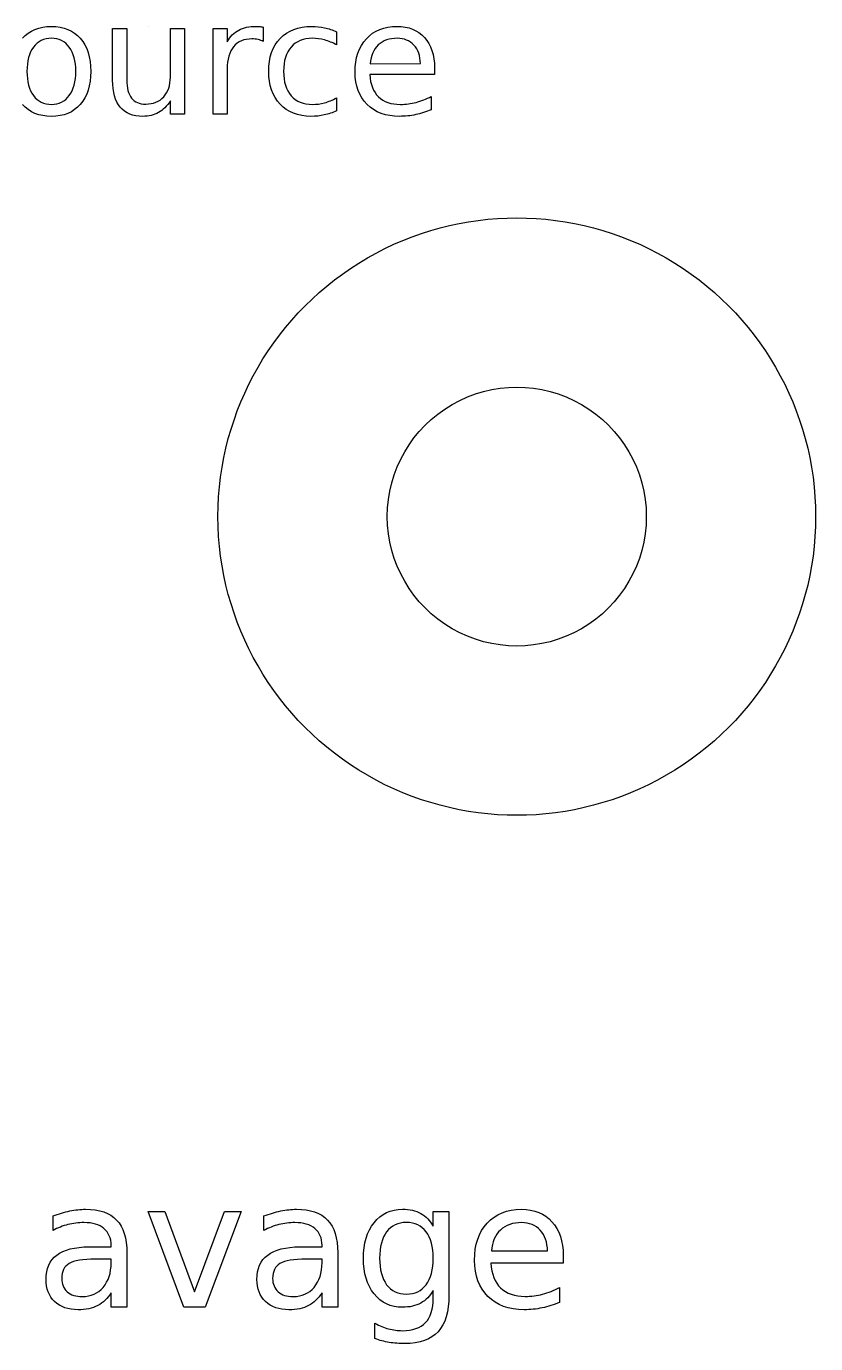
# Model space of a CAD drawing. Extents: x 5 to 967, y 5 to 440.
# Drawn here: x 810.39 to 818.01, y 263.1 to 275.82 of the extents above; entities that cross this region are included whole.
import ezdxf

# ---------------------------------------------------------------- set-up
doc = ezdxf.new("R2010")
doc.units = 0
doc.layers.get('0').update_dxf_attribs({"linetype": 'CONTINUOUS'})

msp = doc.modelspace()

# ---------------------------------------------------------------- linework, layer by layer
at = {"color": 3}
for p, q in [((810.628634, 275.821864), (810.628634, 275.821864)), ((811.219062, 275.300898), (811.219062, 275.801912)), ((811.219062, 275.801912), (811.355031, 275.801912)), ((811.355031, 275.801912), (811.355031, 275.306071)), ((811.5612, 275.821864), (811.5612, 275.821864)), ((811.776243, 275.33267), (811.776243, 275.801909)), ((811.776243, 275.801909), (811.912212, 275.801909)), ((811.912212, 275.801909), (811.912212, 274.974275)), ((812.188576, 274.974328), (812.188576, 275.801962)), ((812.188576, 275.801962), (812.325284, 275.801962)), ((812.325284, 275.801962), (812.325284, 275.673383)), ((812.672601, 275.814516), (812.673334, 275.674811)), ((810.628633, 275.706589), (810.628634, 275.706587)), ((813.380518, 275.770142), (813.380518, 275.770137)), ((813.380518, 275.770137), (813.380518, 275.643036)), ((812.325284, 275.410314), (812.325284, 274.974328)), ((813.705661, 275.461251), (814.190417, 275.461987)), ((814.326381, 275.422079), (814.326386, 275.422087)), ((814.326386, 275.422087), (814.326386, 275.355577)), ((811.219064, 275.300899), (811.219062, 275.300898)), ((814.326386, 275.355577), (813.701226, 275.355577)), ((814.294609, 275.144969), (814.294609, 275.01639)), ((811.776243, 274.974275), (811.776243, 275.101376)), ((813.380518, 275.131679), (813.380518, 275.006056)), ((811.912212, 274.974275), (811.776243, 274.974275)), ((812.325284, 274.974328), (812.188576, 274.974328)), ((810.643672, 264.19493), (810.643672, 264.335174)), ((811.561028, 264.377218), (811.721894, 264.377218)), ((811.907513, 263.453258), (811.561028, 264.377218)), ((811.721894, 264.377218), (812.010632, 263.601752)), ((812.010632, 263.601752), (812.299369, 264.377218)), ((812.460235, 264.377218), (812.113755, 263.453258)), ((812.299369, 264.377218), (812.460235, 264.377218)), ((812.679677, 264.19493), (812.679677, 264.335174)), ((814.313928, 264.236942), (814.313928, 264.377185)), ((814.313928, 264.377185), (814.465719, 264.377185)), ((814.465719, 264.377185), (814.465719, 263.56793)), ((810.991804, 264.036524), (811.204646, 264.036524)), ((811.204646, 264.036524), (811.204646, 264.051361)), ((811.356437, 263.980461), (811.356437, 263.980409)), ((811.356437, 263.980409), (811.356437, 263.453258)), ((813.027808, 264.036524), (813.24065, 264.036524)), ((813.24065, 264.036524), (813.24065, 264.051361)), ((813.392442, 263.980461), (813.392442, 263.980409)), ((813.392442, 263.980409), (813.392442, 263.453258)), ((814.875724, 263.99692), (815.416902, 263.997744)), ((815.568694, 263.953186), (815.568694, 263.878941)), ((815.568694, 263.953186), (815.568694, 263.953186)), ((811.204646, 263.917756), (811.053677, 263.917713)), ((811.204646, 263.883919), (811.204646, 263.917756)), ((813.24065, 263.917756), (813.089681, 263.917713)), ((813.24065, 263.883919), (813.24065, 263.917756)), ((814.313928, 263.925964), (814.313928, 263.925964)), ((815.568694, 263.878941), (814.870775, 263.878941)), ((811.204646, 263.453258), (811.204646, 263.593501)), ((813.24065, 263.453258), (813.24065, 263.593501)), ((814.313928, 263.540707), (814.313928, 263.615775)), ((815.53322, 263.643816), (815.53322, 263.500275)), ((811.356437, 263.453258), (811.204646, 263.453258)), ((812.113755, 263.453258), (811.907513, 263.453258)), ((813.392442, 263.453258), (813.24065, 263.453258)), ((813.751303, 263.150498), (813.751303, 263.298169))]:
    msp.add_line(p, q, dxfattribs=at)
at = {"color": 5}
msp.add_line((812.236152, 271.088051), (812.236152, 271.088051), dxfattribs=at)
at = {"color": 7}
msp.add_line((813.870767, 271.088051), (813.870767, 271.088051), dxfattribs=at)
at = {"color": 3}
for points in [[(810.349307, 275.706587), (810.416799, 275.783438), (810.509908, 275.821864), (810.628634, 275.821864)], [(810.628634, 275.821864), (810.746867, 275.821864), (810.83973, 275.783438), (810.907221, 275.706587)], [(812.325284, 275.673383), (812.353857, 275.72363), (812.391051, 275.760824), (812.436866, 275.784966)], [(812.436866, 275.784966), (812.482679, 275.809599), (812.538347, 275.821916), (812.603871, 275.821916)], [(812.603871, 275.821916), (812.613231, 275.821916), (812.623577, 275.821183), (812.634911, 275.819716)], [(812.634911, 275.819716), (812.646244, 275.818716), (812.658807, 275.816983), (812.672601, 275.814516)], [(812.836645, 275.705856), (812.911033, 275.7832), (813.012763, 275.821872), (813.141835, 275.821872)], [(813.141835, 275.821872), (813.183708, 275.821872), (813.224597, 275.817439), (813.264502, 275.808572)], [(813.264502, 275.808572), (813.304402, 275.800199), (813.343074, 275.787389), (813.380518, 275.770142)], [(813.66871, 275.702145), (813.742113, 275.781952), (813.840887, 275.821856), (813.965033, 275.821856)], [(813.965033, 275.821856), (814.076369, 275.821856), (814.164305, 275.785893), (814.228841, 275.713968)], [(810.628634, 275.706587), (810.555723, 275.706587), (810.498085, 275.678014), (810.455718, 275.620867)], [(810.80081, 275.620129), (810.758443, 275.677769), (810.701051, 275.706589), (810.628633, 275.706589)], [(810.907221, 275.706587), (810.974713, 275.629735), (811.008459, 275.523325), (811.008459, 275.387356)], [(812.563964, 275.700721), (812.487112, 275.700721), (812.427996, 275.675598), (812.386614, 275.625351)], [(812.623084, 275.694021), (812.60535, 275.698488), (812.585644, 275.700721), (812.563964, 275.700721)], [(812.673334, 275.674811), (812.65806, 275.683678), (812.64131, 275.690081), (812.623084, 275.694021)], [(812.725801, 275.387364), (812.725801, 275.522347), (812.762749, 275.628511), (812.836645, 275.705856)], [(813.147746, 275.706586), (813.059564, 275.706586), (812.991087, 275.678506), (812.942316, 275.622346)], [(813.264502, 275.690326), (813.226075, 275.701166), (813.187156, 275.706586), (813.147746, 275.706586)], [(813.380518, 275.643036), (813.342091, 275.664223), (813.303419, 275.679986), (813.264502, 275.690326)], [(813.559344, 275.379959), (813.559344, 275.515434), (813.595799, 275.62283), (813.66871, 275.702145)], [(813.966514, 275.706586), (813.890647, 275.706586), (813.829806, 275.685156), (813.783991, 275.642296)], [(814.127607, 275.640076), (814.087207, 275.684416), (814.033509, 275.706586), (813.966514, 275.706586)], [(814.228841, 275.713968), (814.293867, 275.642535), (814.326381, 275.545239), (814.326381, 275.422079)], [(810.455718, 275.620867), (810.413351, 275.564214), (810.392168, 275.486377), (810.392168, 275.387356)], [(810.86436, 275.387357), (810.86436, 275.485392), (810.843177, 275.562983), (810.80081, 275.620129)], [(812.386614, 275.625351), (812.345727, 275.575591), (812.325284, 275.503912), (812.325284, 275.410314)], [(812.942316, 275.622346), (812.893542, 275.566679), (812.869156, 275.48835), (812.869156, 275.387357)], [(813.783991, 275.642296), (813.738671, 275.599436), (813.712561, 275.539088), (813.705661, 275.461251)], [(814.190417, 275.461987), (814.189417, 275.536376), (814.16848, 275.595739), (814.127607, 275.640076)], [(810.392168, 275.387356), (810.392168, 275.288335), (810.413105, 275.210252), (810.454978, 275.153106)], [(810.80081, 275.153846), (810.843177, 275.210993), (810.86436, 275.28883), (810.86436, 275.387357)], [(811.008459, 275.387356), (811.008459, 275.25188), (810.974713, 275.14547), (810.907221, 275.068126)], [(811.292964, 275.041524), (811.243697, 275.100644), (811.219064, 275.187102), (811.219064, 275.300899)], [(811.355031, 275.306071), (811.355031, 275.227741), (811.370304, 275.168871), (811.400851, 275.12946)], [(811.711953, 275.14128), (811.754813, 275.18808), (811.776243, 275.251877), (811.776243, 275.33267)], [(812.835906, 275.070351), (812.762502, 275.14868), (812.725801, 275.254351), (812.725801, 275.387364)], [(812.869156, 275.387357), (812.869156, 275.286366), (812.893542, 275.20779), (812.942316, 275.151629)], [(813.674622, 275.068118), (813.59777, 275.14497), (813.559344, 275.248917), (813.559344, 275.379959)], [(813.701226, 275.355577), (813.707159, 275.261976), (813.735239, 275.190543), (813.785466, 275.141279)], [(810.454978, 275.153106), (810.497345, 275.096453), (810.55523, 275.068126), (810.628633, 275.068126)], [(810.628633, 275.068126), (810.701051, 275.068126), (810.758443, 275.096699), (810.80081, 275.153846)], [(811.538297, 275.07108), (811.6117, 275.07108), (811.669586, 275.09448), (811.711953, 275.14128)], [(812.942316, 275.151629), (812.991089, 275.095962), (813.059566, 275.068129), (813.147746, 275.068129)], [(813.785466, 275.141279), (813.836206, 275.092506), (813.906653, 275.068119), (813.996808, 275.068119)], [(814.148295, 275.087329), (814.197561, 275.100136), (814.246333, 275.119349), (814.294609, 275.144969)], [(810.628634, 274.952848), (810.509908, 274.952848), (810.416799, 274.991274), (810.349307, 275.068126)], [(810.907221, 275.068126), (810.83973, 274.991274), (810.746867, 274.952848), (810.628634, 274.952848)], [(811.509479, 274.952844), (811.4144, 274.952844), (811.342228, 274.982404), (811.292964, 275.041524)], [(811.400851, 275.12946), (811.431398, 275.09054), (811.477213, 275.07108), (811.538297, 275.07108)], [(811.776243, 275.101376), (811.743236, 275.051129), (811.704811, 275.013689), (811.660966, 274.989054)], [(813.132967, 274.952856), (813.008329, 274.952856), (812.909308, 274.992021), (812.835906, 275.070351)], [(813.147746, 275.068129), (813.187159, 275.068129), (813.226078, 275.073302), (813.264502, 275.083649)], [(813.264502, 275.083649), (813.303422, 275.094489), (813.342094, 275.110499), (813.380518, 275.131679)], [(813.98868, 274.95284), (813.856652, 274.95284), (813.751966, 274.991266), (813.674622, 275.068118)], [(813.996808, 275.068119), (814.049028, 275.068119), (814.099523, 275.074522), (814.148295, 275.087329)], [(814.294609, 275.01639), (814.245835, 274.995697), (814.195832, 274.979933), (814.1446, 274.9691)], [(811.660966, 274.989054), (811.617613, 274.964914), (811.567117, 274.952844), (811.509479, 274.952844)], [(813.262285, 274.966156), (813.221891, 274.957289), (813.178785, 274.952856), (813.132967, 274.952856)], [(813.380518, 275.006056), (813.342584, 274.988323), (813.303173, 274.975023), (813.262285, 274.966156)], [(814.1446, 274.9691), (814.093366, 274.95826), (814.041393, 274.95284), (813.98868, 274.95284)], [(810.643672, 264.335174), (810.699218, 264.356615), (810.753115, 264.372568), (810.805362, 264.383033)], [(810.805362, 264.383033), (810.857612, 264.394041), (810.908485, 264.399545), (810.957981, 264.399545)], [(810.957981, 264.399545), (811.091625, 264.399545), (811.191446, 264.364896), (811.257444, 264.295598)], [(812.679677, 264.335174), (812.735223, 264.356615), (812.789121, 264.372568), (812.841371, 264.383033)], [(812.841371, 264.383033), (812.893618, 264.394041), (812.944489, 264.399545), (812.993986, 264.399545)], [(812.993986, 264.399545), (813.127629, 264.399545), (813.22745, 264.364896), (813.293449, 264.295598)], [(813.743875, 264.26996), (813.813173, 264.356305), (813.90447, 264.399478), (814.017767, 264.399478)], [(814.017767, 264.399478), (814.085961, 264.399478), (814.144533, 264.385997), (814.193484, 264.359036)], [(814.193484, 264.359036), (814.242432, 264.332075), (814.282579, 264.291377), (814.313928, 264.236942)], [(814.834478, 264.265849), (814.916424, 264.354944), (815.026692, 264.399492), (815.165285, 264.399492)], [(815.165285, 264.399492), (815.289579, 264.399492), (815.387751, 264.359344), (815.459799, 264.279049)], [(810.788041, 264.25185), (810.737993, 264.239215), (810.68987, 264.220242), (810.643672, 264.19493)], [(810.942307, 264.270802), (810.889509, 264.270802), (810.838087, 264.264485), (810.788041, 264.25185)], [(811.135349, 264.213055), (811.089701, 264.251553), (811.025354, 264.270802), (810.942307, 264.270802)], [(811.204646, 264.051361), (811.204646, 264.121207), (811.181547, 264.175105), (811.135349, 264.213055)], [(811.257444, 264.295598), (811.32344, 264.226301), (811.356437, 264.121255), (811.356437, 263.980461)], [(812.824046, 264.25185), (812.773997, 264.239215), (812.725874, 264.220242), (812.679677, 264.19493)], [(812.978312, 264.270802), (812.925516, 264.270802), (812.874094, 264.264485), (812.824046, 264.25185)], [(813.171354, 264.213055), (813.125705, 264.251553), (813.061358, 264.270802), (812.978312, 264.270802)], [(813.24065, 264.051361), (813.24065, 264.121207), (813.217551, 264.175105), (813.171354, 264.213055)], [(813.293449, 264.295598), (813.359444, 264.226301), (813.392442, 264.121255), (813.392442, 263.980461)], [(813.639934, 263.925949), (813.639934, 264.068941), (813.674581, 264.183611), (813.743875, 264.26996)], [(814.054887, 264.272449), (813.97349, 264.272449), (813.909969, 264.2422), (813.864324, 264.181702)], [(814.245455, 264.181702), (814.200355, 264.2422), (814.136832, 264.272449), (814.054887, 264.272449)], [(814.712383, 263.906164), (814.712383, 264.057407), (814.753082, 264.177302), (814.834478, 264.265849)], [(814.963173, 264.199037), (814.912573, 264.151187), (814.883423, 264.083814), (814.875724, 263.99692)], [(815.166936, 264.270807), (815.08224, 264.270807), (815.014319, 264.246884), (814.963173, 264.199037)], [(815.346778, 264.196562), (815.301682, 264.246059), (815.241734, 264.270807), (815.166936, 264.270807)], [(815.416902, 263.997744), (815.415945, 264.08079), (815.39257, 264.147063), (815.346778, 264.196562)], [(815.459799, 264.279049), (815.532396, 264.199301), (815.568694, 264.090681), (815.568694, 263.953186)], [(813.864324, 264.181702), (813.819224, 264.121204), (813.796674, 264.035958), (813.796674, 263.925964)], [(814.313928, 263.925964), (814.313928, 264.035958), (814.291103, 264.121204), (814.245455, 264.181702)], [(810.576023, 263.72221), (810.576023, 263.826155), (810.610672, 263.904527), (810.679969, 263.957326)], [(810.679969, 263.957326), (810.749816, 264.010125), (810.853761, 264.036524), (810.991804, 264.036524)], [(812.612032, 263.72221), (812.612032, 263.826155), (812.646679, 263.904527), (812.715974, 263.957326)], [(812.715974, 263.957326), (812.78582, 264.010125), (812.889765, 264.036524), (813.027808, 264.036524)], [(810.798762, 263.875644), (810.751467, 263.847598), (810.727819, 263.799751), (810.727819, 263.732103)], [(811.053677, 263.917713), (810.931032, 263.917713), (810.84606, 263.90369), (810.798762, 263.875644)], [(811.127922, 263.645506), (811.179071, 263.705452), (811.204646, 263.784923), (811.204646, 263.883919)], [(812.834771, 263.875644), (812.787473, 263.847598), (812.763824, 263.799751), (812.763824, 263.732103)], [(813.089681, 263.917713), (812.967039, 263.917713), (812.882069, 263.90369), (812.834771, 263.875644)], [(813.163931, 263.645506), (813.215077, 263.705452), (813.24065, 263.784923), (813.24065, 263.883919)], [(813.743875, 263.582766), (813.674581, 263.669112), (813.639934, 263.783506), (813.639934, 263.925949)], [(813.796674, 263.925964), (813.796674, 263.816518), (813.819224, 263.731546), (813.864324, 263.671048)], [(814.245455, 263.671048), (814.291103, 263.731546), (814.313928, 263.816518), (814.313928, 263.925964)], [(814.841078, 263.558028), (814.755282, 263.643824), (814.712383, 263.75987), (814.712383, 263.906164)], [(814.870775, 263.878941), (814.87738, 263.774445), (814.908728, 263.694698), (814.964819, 263.6397)], [(810.659346, 263.508546), (810.603797, 263.561893), (810.576023, 263.633115), (810.576023, 263.72221)], [(810.727819, 263.732103), (810.727819, 263.678203), (810.745417, 263.635305), (810.780613, 263.603408)], [(812.695351, 263.508546), (812.639805, 263.561893), (812.612032, 263.633115), (812.612032, 263.72221)], [(812.763824, 263.732103), (812.763824, 263.678203), (812.781423, 263.635305), (812.816622, 263.603408)], [(810.780613, 263.603408), (810.816361, 263.572076), (810.86476, 263.55641), (810.92581, 263.55641)], [(810.92581, 263.55641), (811.009954, 263.55641), (811.077324, 263.586109), (811.127922, 263.645506)], [(811.204646, 263.593501), (811.169998, 263.537407), (811.126826, 263.495884), (811.075128, 263.468932)], [(812.816622, 263.603408), (812.85237, 263.572076), (812.900768, 263.55641), (812.961814, 263.55641)], [(812.961814, 263.55641), (813.045961, 263.55641), (813.113333, 263.586109), (813.163931, 263.645506)], [(813.24065, 263.593501), (813.206003, 263.537407), (813.16283, 263.495884), (813.111132, 263.468932)], [(814.017767, 263.453244), (813.90447, 263.453244), (813.813173, 263.496418), (813.743875, 263.582766)], [(813.864324, 263.671048), (813.909969, 263.610554), (813.97349, 263.580306), (814.054887, 263.580306)], [(814.054887, 263.580306), (814.136832, 263.580306), (814.200355, 263.610554), (814.245455, 263.671048)], [(814.313928, 263.615775), (814.282563, 263.56133), (814.242416, 263.520633), (814.193484, 263.493685)], [(814.465719, 263.56793), (814.465719, 263.410637), (814.430796, 263.293767), (814.36095, 263.217319)], [(814.964819, 263.6397), (815.021469, 263.585252), (815.100116, 263.558028), (815.200758, 263.558028)], [(815.200758, 263.558028), (815.259058, 263.558028), (815.31543, 263.565175), (815.369875, 263.579469)], [(815.369875, 263.579469), (815.424876, 263.593763), (815.479324, 263.615212), (815.53322, 263.643816)], [(810.885383, 263.429352), (810.79079, 263.429352), (810.715444, 263.45575), (810.659346, 263.508546)], [(811.075128, 263.468932), (811.02343, 263.442546), (810.960181, 263.429352), (810.885383, 263.429352)], [(812.921392, 263.429352), (812.826796, 263.429352), (812.751449, 263.45575), (812.695351, 263.508546)], [(813.111132, 263.468932), (813.059434, 263.442546), (812.996187, 263.429352), (812.921392, 263.429352)], [(814.193484, 263.493685), (814.144533, 263.466724), (814.085961, 263.453244), (814.017767, 263.453244)], [(814.239678, 263.305592), (814.289178, 263.35729), (814.313928, 263.435662), (814.313928, 263.540707)], [(815.191684, 263.429338), (815.044292, 263.429338), (814.927423, 263.472234), (814.841078, 263.558028)], [(815.365755, 263.447477), (815.308556, 263.435384), (815.250532, 263.429338), (815.191684, 263.429338)], [(815.53322, 263.500275), (815.478772, 263.477175), (815.42295, 263.459576), (815.365755, 263.447477)], [(813.751303, 263.298169), (813.795851, 263.273952), (813.839848, 263.256078), (813.883296, 263.244547)], [(813.883296, 263.244547), (813.926743, 263.232997), (813.971016, 263.227222), (814.016116, 263.227222)], [(814.016116, 263.227222), (814.115661, 263.227222), (814.190181, 263.253345), (814.239678, 263.305592)], [(814.36095, 263.217319), (814.291103, 263.140323), (814.184134, 263.101824), (814.040041, 263.101824)], [(813.889072, 263.11422), (813.841774, 263.121909), (813.795851, 263.134002), (813.751303, 263.150498)], [(814.040041, 263.101824), (813.986693, 263.101824), (813.93637, 263.105956), (813.889072, 263.11422)]]:
    msp.add_open_spline(points, degree=3, dxfattribs=at)
at = {"color": 5}
for points in [[(813.67846, 273.586201), (814.570963, 274.101488), (815.670572, 274.101488), (816.563075, 273.586201)], [(812.236152, 271.088051), (812.236152, 272.118625), (812.785957, 273.070914), (813.67846, 273.586201)], [(816.563075, 273.586201), (817.455578, 273.070914), (818.005383, 272.118625), (818.005383, 271.088051)], [(813.67846, 268.589901), (812.785957, 269.105188), (812.236152, 270.057477), (812.236152, 271.088051)], [(818.005383, 271.088051), (818.005383, 270.057477), (817.455578, 269.105188), (816.563075, 268.589901)], [(816.563075, 268.589901), (815.670572, 268.074614), (814.570963, 268.074614), (813.67846, 268.589901)]]:
    msp.add_open_spline(points, degree=3, dxfattribs=at)
at = {"color": 7}
for points in [[(814.495767, 272.170583), (814.882519, 272.393874), (815.359016, 272.393874), (815.745767, 272.170583)], [(813.870767, 271.088051), (813.870767, 271.534633), (814.109016, 271.947292), (814.495767, 272.170583)], [(815.745767, 272.170583), (816.132519, 271.947292), (816.370767, 271.534633), (816.370767, 271.088051)], [(814.495767, 270.005519), (814.109016, 270.22881), (813.870767, 270.641469), (813.870767, 271.088051)], [(816.370767, 271.088051), (816.370767, 270.641469), (816.132519, 270.22881), (815.745767, 270.005519)], [(815.745767, 270.005519), (815.359016, 269.782228), (814.882519, 269.782228), (814.495767, 270.005519)]]:
    msp.add_open_spline(points, degree=3, dxfattribs=at)

doc.saveas('drawing.dxf')
